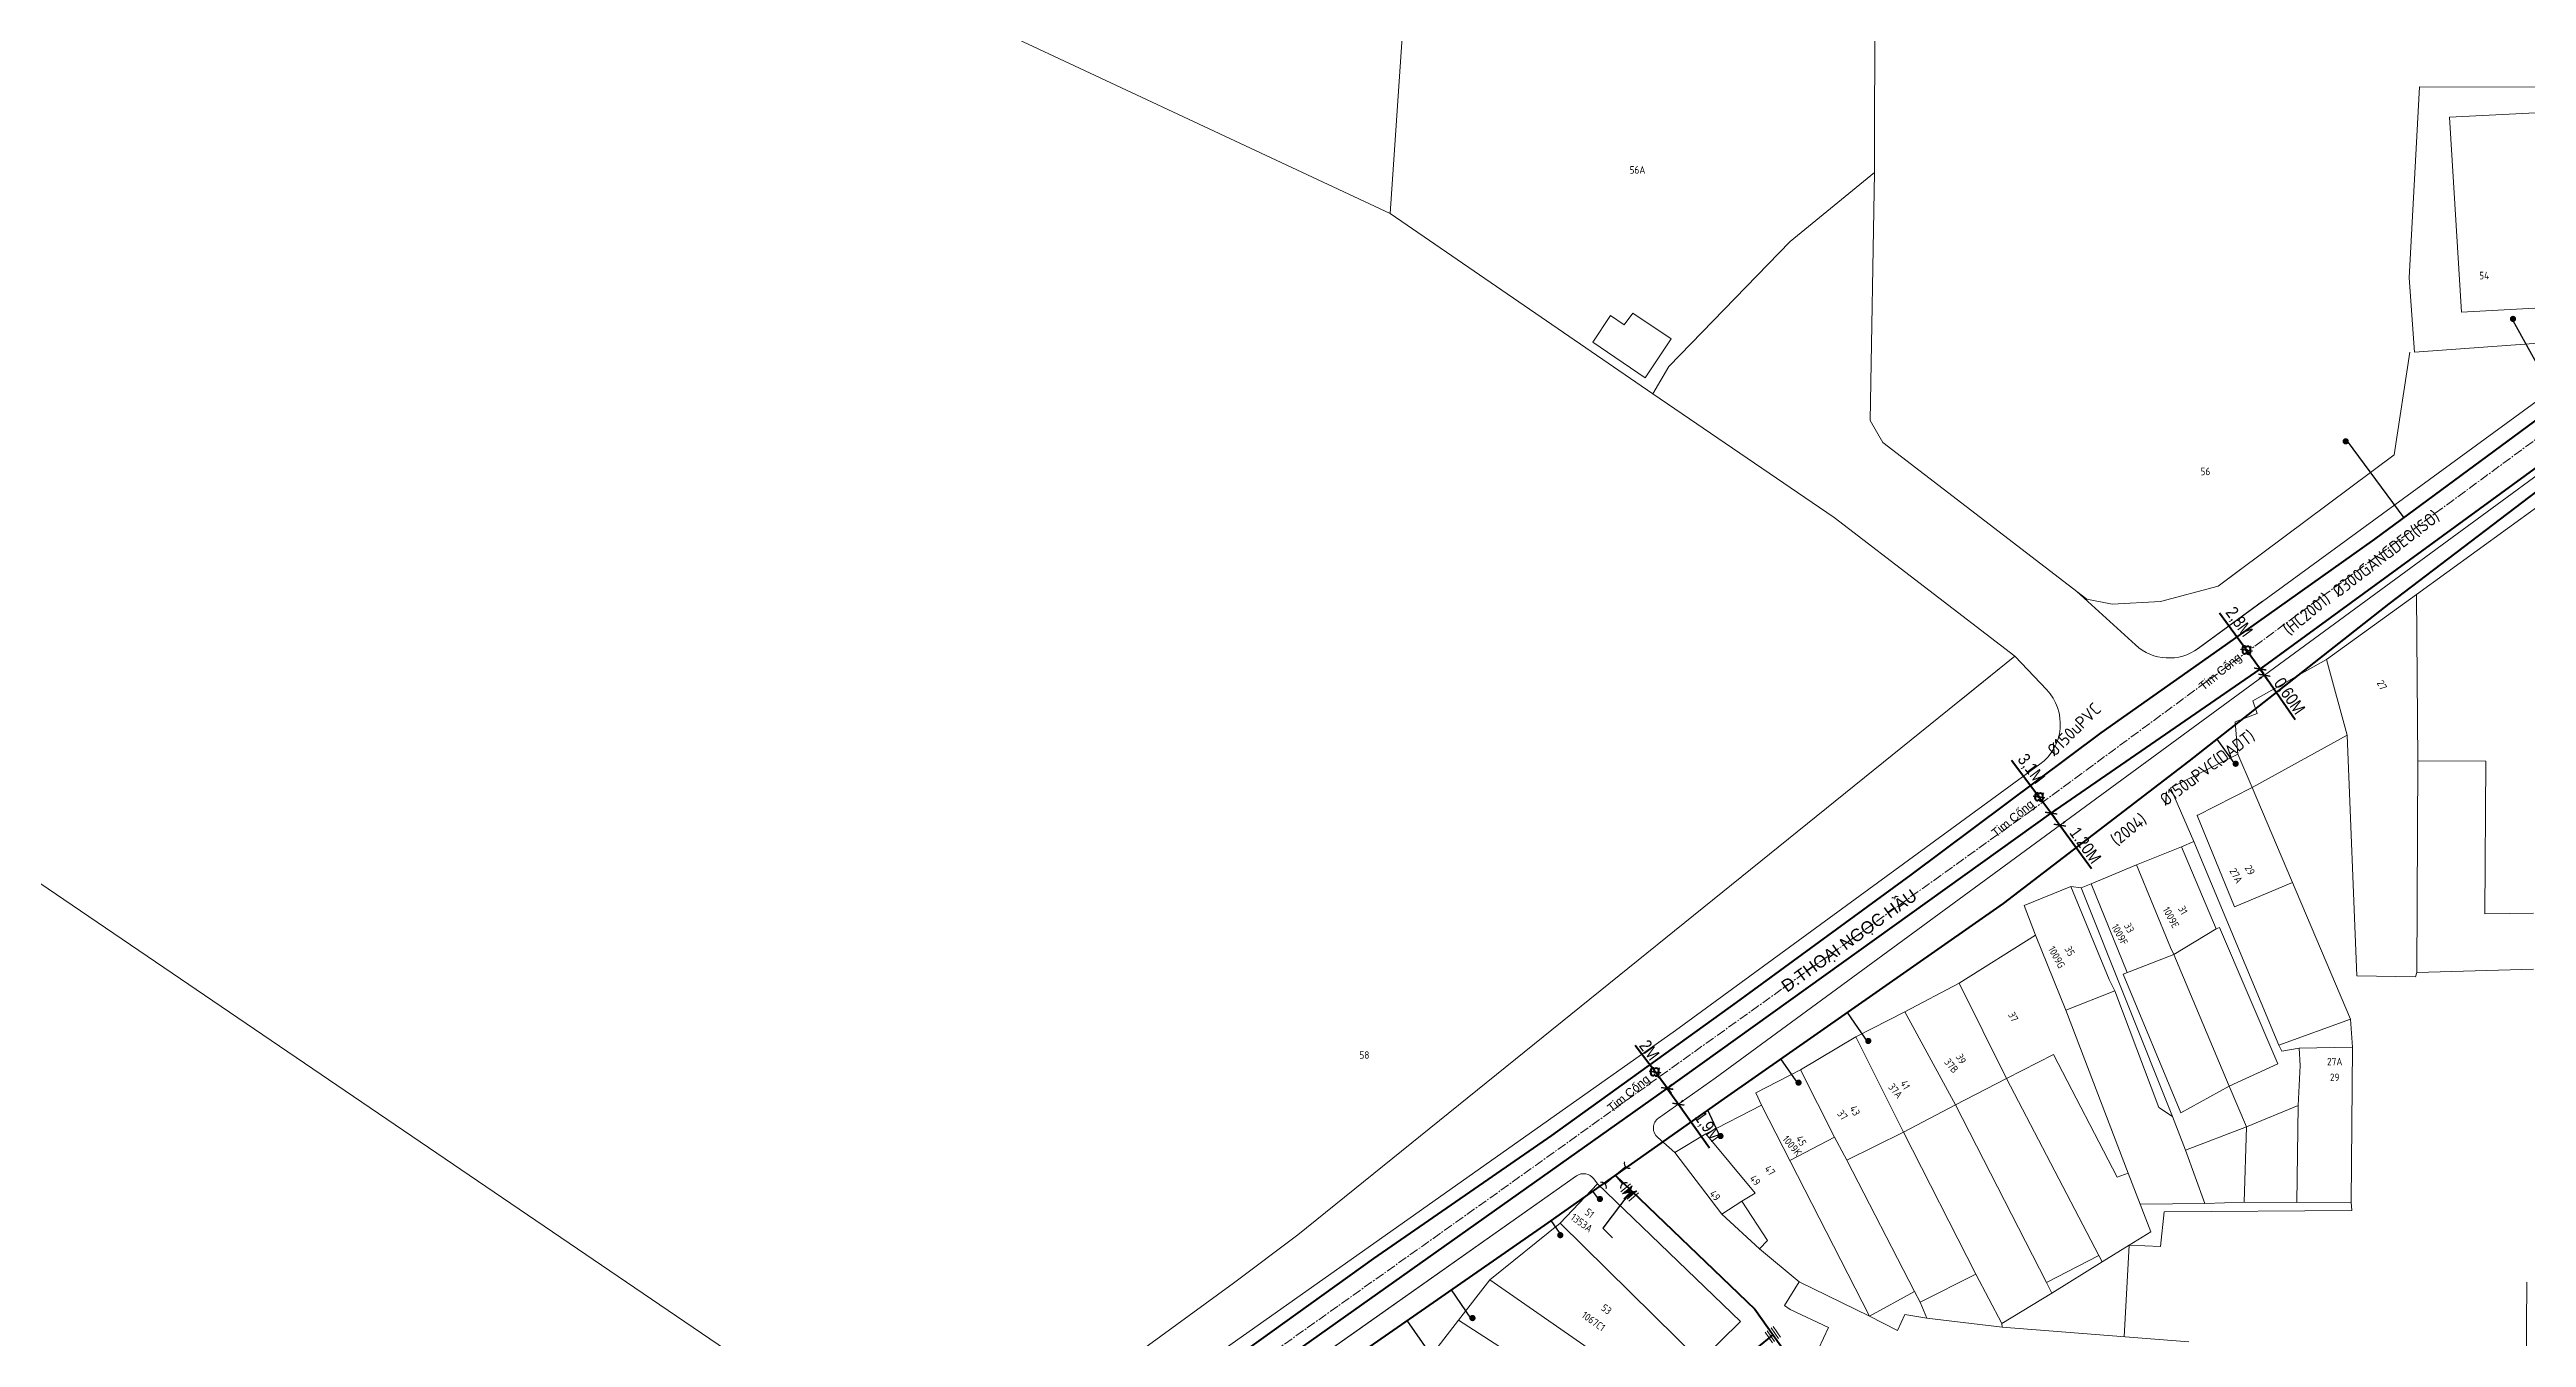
# Model space of a CAD drawing. Header units: inches. Extents: x 595615 to 1194060, y 1190840 to 2385448.
# Drawn here: x 596772.9 to 596971.9, y 1192600.9 to 1192704.4 of the extents above; entities that cross this region are included whole.
import ezdxf
from ezdxf.enums import TextEntityAlignment as Align

# ---------------------------------------------------------------- set-up
doc = ezdxf.new("R2010")
doc.units = ezdxf.units.IN
doc.header["$MEASUREMENT"] = 0
doc.linetypes.add('CENTER2', pattern=[1.125, 0.75, -0.125, 0.125, -0.125])
doc.layers.get('Defpoints').update_dxf_attribs({"color": 1})
for name, color, linetype, lineweight in [('Chitiet', 4, 'Continuous', 9), ('DN 100 uPVC', 4, 'Continuous', 50), ('DN 200 uPVC', 4, 'Continuous', 50), ('DN 25 PE', 40, 'Continuous', 30), ('DN 300 DI', 4, 'Continuous', 50), ('DN 50 PE', 4, 'Continuous', 50), ('NAM-CDAI', 220, 'Continuous', 25), ('Nen tim duong', 9, 'CENTER2', 0), ('Nen_HTHANH-TP', 9, 'Continuous', 0), ('Nen_SN-HTHANH-TP_new', 7, 'Continuous', 0), ('Nen_SN_HTHANH_old', 9, 'Continuous', 0), ('ONG CAP 3 (DADT)', 221, 'Continuous', 50), ('TEXT PIPE', 3, 'Continuous', 25), ('Text_GiaoThong', 142, 'Continuous', 0), ('TLK 15', 220, 'Continuous', 20), ('VAN', 7, 'Continuous', 20)]:
    doc.layers.add(name, color=color, linetype=linetype, lineweight=lineweight)
doc.layers.add('ki hieu van', color=170, linetype='Continuous')
doc.styles.add('Giao Thong', font='VAPTIMN_0.TTF', dxfattribs={"height": 1})
doc.styles.add('Sonha_QTB', font='isocp.shx', dxfattribs={"height": 0.6, "bigfont": 'bigfont.shx'})
doc.styles.add('text', font='isocp2.shx')
doc.styles.add('VNI-HC', font='VHELVCN_0.TTF')
doc.dimstyles.new('DUONG KICH THUOC', dxfattribs={"dimtxt": 1, "dimasz": 0.7, "dimexe": 0.5, "dimexo": 0.3, "dimgap": 0.2, "dimtad": 1, "dimzin": 0, "dimdsep": 46, "dimtxsty": 'VNI-HC', "dimblk": 'ARCHTICK', "dimcen": 0.09, "dimdle": 0.5, "dimclrd": 256, "dimclre": 256, "dimclrt": 256, "dimadec": 0, "dimazin": 0, "dimtfac": 1, "dimtofl": 0, "dimtmove": 0, "dimatfit": 3, "dimfxl": 1, "dimtolj": 1, "dimtzin": 0, "dimlwd": -1, "dimlwe": -1, "dimarcsym": 0})

# ---------------------------------------------------------------- blocks, each defined once
blk = doc.blocks.new('VAN')
at = {"layer": 'VAN'}
h = blk.add_hatch(color=256, dxfattribs=at)
h.paths.add_polyline_path([(0.21, -0.5), (0.49, 0), (0.21, 0.5)])
h.paths.add_polyline_path([(0.77, 0.5), (0.49, 0), (0.77, -0.5)])
at = {"layer": 'VAN', "ltscale": 100}
for p, q in [((0, 0.5), (0, -0.5)), ((0.77, -0.5), (0.21, 0.5)), ((0.21, -0.5), (0.77, 0.5)), ((0.21, 0.5), (0.21, -0.5)), ((0.77, 0.5), (0.77, -0.5)), ((0.98, 0.5), (0.98, -0.5))]:
    blk.add_line(p, q, dxfattribs=at)
blk = doc.blocks.new('TE+VAN')
at = {"layer": 'Chitiet', "ltscale": 100, "const_width": 0.1}
for points in [[(-0.35, 1.28, 0.571257), (0.35, 1.28)], [(1.1, 0.35, 0.571257), (1.1, -0.35)], [(0.35, -1.28, 0.571257), (-0.35, -1.28)]]:
    blk.add_lwpolyline(points, format="xyb", dxfattribs=at)
for points in [[(0, -1.08), (0, 1.08)], [(0.9, 0), (0, 0)]]:
    blk.add_lwpolyline(points, dxfattribs=at)
at = {"layer": 'VAN'}
blk.add_blockref('VAN', (1.3, 0), dxfattribs=at)
blk = doc.blocks.new('Kieng caunuoc')
at = {"layer": 'Chitiet', "ltscale": 100}
for p, q in [((-0.52, 0.4), (0.52, 0.4)), ((-0.52, 0.2), (0.52, 0.2)), ((-0.52, -0.2), (0.52, -0.2)), ((-0.52, -0.4), (0.52, -0.4))]:
    blk.add_line(p, q, dxfattribs=at)
blk = doc.blocks.new('TLK 15')
at = {"layer": 'TLK 15', "linetype": 'Continuous', "const_width": 0.25}
blk.add_lwpolyline([(-0.125, 0, 1), (0.125, 0, 1)], format="xyb", close=True, dxfattribs=at)
blk = doc.blocks.new('_ArchTick')
at = {"color": 0, "linetype": 'ByBlock', "const_width": 0.15}
blk.add_lwpolyline([(-0.5, -0.5), (0.5, 0.5)], dxfattribs=at)
blk = doc.blocks.new('*D102')
at = {"layer": 'Defpoints', "color": 0}
for p in [(596902.87, 1192620.87), (596902.87, 1192620.87), (596903.76, 1192619.61)]:
    blk.add_point(p, dxfattribs=at)
at = {"layer": 'DN 200 uPVC'}
for p, q in [((596903.11, 1192621.04), (596903.28, 1192621.16)), ((596902.87, 1192620.87), (596904.06, 1192619.21)), ((596903.77, 1192619.61), (596906.28, 1192616.09)), ((596904.01, 1192619.79), (596904.17, 1192619.9))]:
    blk.add_line(p, q, dxfattribs=at)
at = {"layer": 'DN 200 uPVC', "xscale": 0.7, "yscale": 0.7, "zscale": 0.7}
for p, rotation in [((596902.87, 1192620.87), 125.4741414566326), ((596903.77, 1192619.61), 305.4741414566326)]:
    blk.add_blockref('_ArchTick', p, dxfattribs=dict(at, rotation=rotation))
at = {"layer": 'DN 200 uPVC', "insert": (596906.08, 1192617.75), "char_height": 1, "attachment_point": 5, "rotation": 305.4741, "style": 'VNI-HC'}
blk.add_mtext('\\A1;1,9M', dxfattribs=at)
blk = doc.blocks.new('*D103')
at = {"layer": 'Defpoints', "color": 0}
for p in [(596933.73, 1192643.01), (596933.73, 1192643.01), (596934.43, 1192642.04)]:
    blk.add_point(p, dxfattribs=at)
at = {"layer": 'DN 200 uPVC'}
for p, q in [((596933.73, 1192643.01), (596934.73, 1192641.63)), ((596933.97, 1192643.19), (596934.14, 1192643.3)), ((596934.43, 1192642.04), (596936.96, 1192638.55)), ((596934.68, 1192642.21), (596934.84, 1192642.33))]:
    blk.add_line(p, q, dxfattribs=at)
at = {"layer": 'DN 200 uPVC', "xscale": 0.7, "yscale": 0.7, "zscale": 0.7}
for p, rotation in [((596933.73, 1192643.01), 125.8589746410938), ((596934.43, 1192642.04), 305.8589746410938)]:
    blk.add_blockref('_ArchTick', p, dxfattribs=dict(at, rotation=rotation))
at = {"layer": 'DN 200 uPVC', "insert": (596936.48, 1192640.42), "char_height": 1, "attachment_point": 5, "rotation": 305.859, "style": 'VNI-HC'}
blk.add_mtext('\\A1;1.20M', dxfattribs=at)
blk = doc.blocks.new('*D104')
at = {"layer": 'Defpoints', "color": 0}
for p in [(596950.52, 1192654.59), (596950.52, 1192654.59), (596950.86, 1192654.1)]:
    blk.add_point(p, dxfattribs=at)
at = {"layer": 'DN 200 uPVC'}
for p, q in [((596950.27, 1192654.42), (596950.11, 1192654.3)), ((596950.62, 1192653.92), (596950.45, 1192653.81)), ((596950.52, 1192654.59), (596951.15, 1192653.69)), ((596950.86, 1192654.1), (596953.34, 1192650.53))]:
    blk.add_line(p, q, dxfattribs=at)
at = {"layer": 'DN 200 uPVC', "xscale": 0.7, "yscale": 0.7, "zscale": 0.7}
for p, rotation in [((596950.52, 1192654.59), 124.8243900689957), ((596950.86, 1192654.1), 304.8243900689957)]:
    blk.add_blockref('_ArchTick', p, dxfattribs=dict(at, rotation=rotation))
at = {"layer": 'DN 200 uPVC', "insert": (596952.89, 1192652.43), "char_height": 1, "attachment_point": 5, "rotation": 304.8244, "style": 'VNI-HC'}
blk.add_mtext('\\A1;0.60M', dxfattribs=at)
blk = doc.blocks.new('*D114')
at = {"layer": 'Defpoints', "color": 0}
for p in [(596901.87, 1192622.19), (596901.89, 1192622.2), (596902.87, 1192620.87)]:
    blk.add_point(p, dxfattribs=at)
at = {"layer": 'DN 200 uPVC'}
for p, q in [((596901.89, 1192622.2), (596900.29, 1192624.32)), ((596903.19, 1192620.48), (596901.89, 1192622.2)), ((596902.11, 1192622.37), (596902.29, 1192622.5)), ((596903.11, 1192621.05), (596903.28, 1192621.18))]:
    blk.add_line(p, q, dxfattribs=at)
at = {"layer": 'DN 200 uPVC', "xscale": 0.7, "yscale": 0.7, "zscale": 0.7}
for p, rotation in [((596901.89, 1192622.2), 127.0664091828537), ((596902.88, 1192620.88), 307.0664091828537)]:
    blk.add_blockref('_ArchTick', p, dxfattribs=dict(at, rotation=rotation))
at = {"layer": 'DN 200 uPVC', "insert": (596901.44, 1192623.96), "char_height": 1, "attachment_point": 5, "rotation": 307.0664, "style": 'VNI-HC'}
blk.add_mtext('\\A1;2M', dxfattribs=at)
blk = doc.blocks.new('*D115')
at = {"layer": 'Defpoints', "color": 0}
for p in [(596932.75, 1192644.31), (596932.75, 1192644.31), (596933.73, 1192643.01)]:
    blk.add_point(p, dxfattribs=at)
at = {"layer": 'DN 200 uPVC'}
for p, q in [((596932.75, 1192644.31), (596930.54, 1192647.25)), ((596934.03, 1192642.61), (596932.75, 1192644.31)), ((596932.99, 1192644.49), (596933.15, 1192644.61)), ((596933.97, 1192643.19), (596934.13, 1192643.31))]:
    blk.add_line(p, q, dxfattribs=at)
at = {"layer": 'DN 200 uPVC', "xscale": 0.7, "yscale": 0.7, "zscale": 0.7}
for p, rotation in [((596932.75, 1192644.31), 126.9662377148645), ((596933.73, 1192643.01), 306.9662377148645)]:
    blk.add_blockref('_ArchTick', p, dxfattribs=dict(at, rotation=rotation))
at = {"layer": 'DN 200 uPVC', "insert": (596932.07, 1192646.54), "char_height": 1, "attachment_point": 5, "rotation": 306.9662, "style": 'VNI-HC'}
blk.add_mtext('\\A1;3,1M', dxfattribs=at)
blk = doc.blocks.new('*D116')
at = {"layer": 'Defpoints', "color": 0}
for p in [(596949.42, 1192656.11), (596949.43, 1192656.11), (596950.53, 1192654.6)]:
    blk.add_point(p, dxfattribs=at)
at = {"layer": 'DN 200 uPVC'}
for p, q in [((596949.43, 1192656.11), (596947.26, 1192659.08)), ((596950.83, 1192654.19), (596949.43, 1192656.11)), ((596949.67, 1192656.28), (596949.83, 1192656.41)), ((596950.77, 1192654.77), (596950.94, 1192654.89))]:
    blk.add_line(p, q, dxfattribs=at)
at = {"layer": 'DN 200 uPVC', "xscale": 0.7, "yscale": 0.7, "zscale": 0.7}
for p, rotation in [((596949.43, 1192656.11), 126.1303006285835), ((596950.53, 1192654.6), 306.1303006285835)]:
    blk.add_blockref('_ArchTick', p, dxfattribs=dict(at, rotation=rotation))
at = {"layer": 'DN 200 uPVC', "insert": (596948.78, 1192658.35), "char_height": 1, "attachment_point": 5, "rotation": 306.1303, "style": 'VNI-HC'}
blk.add_mtext('\\A1;2,8M', dxfattribs=at)

msp = doc.modelspace()

# ---------------------------------------------------------------- linework, layer by layer
at = {"layer": 'DN 100 uPVC'}
msp.add_lwpolyline([(596898.701, 1192613.89), (596909.907, 1192603.12), (596915.913, 1192594.649), (596923.088, 1192587.142), (596921.353, 1192579.763), (596922.105, 1192578.597), (596925.765, 1192577.88), (596940.45, 1192574.763), (596955.626, 1192571.848), (596969.556, 1192569.149)], dxfattribs=at)
at = {"layer": 'DN 200 uPVC'}
for points in [[(596949.154, 1192656.164, 0.9760223), (596949.407, 1192655.874, 1.0253003), (596949.712, 1192656.1, 0.5205671), (596949.712, 1192656.1, 0.3667309), (596949.712, 1192656.1, 0.8373702), (596949.399, 1192656.364, 1.1128473)], [(596932.483, 1192644.364, 0.9760223), (596932.736, 1192644.074, 1.0253003), (596933.041, 1192644.301, 0.5205671), (596933.041, 1192644.301, 0.3667309), (596933.041, 1192644.301, 0.8373702), (596932.728, 1192644.564, 1.1128473)], [(596901.602, 1192622.248, 0.9760223), (596901.856, 1192621.958, 1.0253003), (596902.16, 1192622.184, 0.5205671), (596902.16, 1192622.184, 0.3667309), (596902.16, 1192622.184, 0.8373702), (596901.847, 1192622.448, 1.1128473)]]:
    msp.add_lwpolyline(points, format="xyb", close=True, dxfattribs=at)
at = {"layer": 'DN 25 PE'}
for p, q in [((596970.844, 1192682.62), (596974.52, 1192675.942)), ((596957.524, 1192672.903), (596962.061, 1192666.752)), ((596948.558, 1192646.855), (596947.081, 1192648.969)), ((596919.031, 1192624.566), (596917.348, 1192626.976)), ((596913.426, 1192621.217), (596912.009, 1192623.246)), ((596907.15, 1192616.921), (596906.123, 1192619.125)), ((596897.339, 1192611.986), (596896.894, 1192612.616)), ((596894.277, 1192609.201), (596893.538, 1192610.249)), ((596887.097, 1192602.411), (596885.524, 1192604.672)), ((596884.434, 1192598.678), (596881.98, 1192602.207))]:
    msp.add_line(p, q, dxfattribs=at)
at = {"layer": 'DN 300 DI'}
msp.add_lwpolyline([(596769.022, 1192518.844), (596782.3, 1192529.544), (596805.057, 1192546.785), (596805.057, 1192546.785), (596805.057, 1192546.785), (596849.742, 1192583.225), (596849.742, 1192583.225), (596849.742, 1192583.225), (596849.742, 1192583.225), (596849.742, 1192583.225), (596902.867, 1192620.869), (596902.867, 1192620.869), (596902.867, 1192620.869), (596902.867, 1192620.869), (596902.867, 1192620.869), (596933.73, 1192643.01), (596933.73, 1192643.01), (596933.73, 1192643.01), (596950.519, 1192654.589), (596950.519, 1192654.589), (597012.519, 1192699.85)], dxfattribs=at)
at = {"layer": 'DN 50 PE'}
msp.add_lwpolyline([(596911.358, 1192601.075), (596906.695, 1192597.264), (596903.361, 1192593.439)], dxfattribs=at)
at = {"layer": 'Nen tim duong'}
for p, q in [((596931.983, 1192643.106), (596981.843, 1192679.806)), ((596889.507, 1192612.691), (596931.983, 1192643.106)), ((596850.11, 1192584.67), (596889.507, 1192612.691))]:
    msp.add_line(p, q, dxfattribs=at)
at = {"layer": 'Nen_HTHANH-TP', "linetype": 'Continuous'}
for p, q in [((596919.531, 1192694.506), (596919.868, 1192835.356)), ((596882.511, 1192719.046), (596880.594, 1192691.234)), ((596880.594, 1192691.234), (596839.448, 1192710.491)), ((596880.594, 1192691.234), (596839.448, 1192710.491)), ((596963.326, 1192701.411), (596962.498, 1192686.06)), ((596973.656, 1192701.379), (596963.326, 1192701.411)), ((596965.728, 1192698.973), (596973.737, 1192699.379)), ((596966.7, 1192683.294), (596965.728, 1192698.973)), ((596912.746, 1192688.98), (596919.531, 1192694.506)), ((596919.531, 1192694.506), (596912.746, 1192688.98)), ((596919.531, 1192694.506), (596919.187, 1192674.565)), ((596919.187, 1192674.565), (596919.531, 1192694.506)), ((596901.706, 1192676.711), (596880.594, 1192691.234)), ((596901.706, 1192676.711), (596880.594, 1192691.234)), ((596903.004, 1192678.912), (596912.746, 1192688.98)), ((596912.746, 1192688.98), (596903.004, 1192678.912)), ((596962.498, 1192686.06), (596962.923, 1192680.081)), ((596896.902, 1192680.877), (596898.321, 1192683.009)), ((596898.321, 1192683.009), (596899.401, 1192682.279)), ((596899.401, 1192682.279), (596900.11, 1192683.22)), ((596900.11, 1192683.22), (596903.202, 1192681.132)), ((596975.534, 1192683.771), (596966.7, 1192683.294)), ((596901.105, 1192678.001), (596896.902, 1192680.877)), ((596903.202, 1192681.132), (596901.105, 1192678.001)), ((596975.851, 1192681.015), (596962.923, 1192680.081)), ((596901.706, 1192676.711), (596903.004, 1192678.912)), ((596903.004, 1192678.912), (596901.706, 1192676.711)), ((596962.548, 1192680.059), (596961.29, 1192671.829)), ((596901.706, 1192676.711), (596916.294, 1192666.783)), ((596901.706, 1192676.711), (596916.294, 1192666.783)), ((596919.187, 1192674.565), (596920.209, 1192672.806)), ((596920.209, 1192672.806), (596919.187, 1192674.565)), ((596920.209, 1192672.806), (596936.599, 1192660.209)), ((596936.599, 1192660.209), (596920.209, 1192672.806)), ((596961.29, 1192671.829), (596947.138, 1192661.258)), ((596916.294, 1192666.783), (596930.803, 1192655.635)), ((596916.294, 1192666.783), (596930.803, 1192655.635)), ((596963.079, 1192660.601), (596972.833, 1192667.669)), ((596942.519, 1192660.034), (596947.138, 1192661.258)), ((596947.138, 1192661.258), (596942.519, 1192660.034)), ((596947.138, 1192661.258), (596948.967, 1192662.629)), ((596936.599, 1192660.209), (596938.639, 1192659.801)), ((596938.639, 1192659.801), (596936.599, 1192660.209)), ((596938.639, 1192659.801), (596942.519, 1192660.034)), ((596942.519, 1192660.034), (596938.639, 1192659.801)), ((596950.709, 1192660.041), (596945.37, 1192656.126)), ((596963.079, 1192660.601), (596955.843, 1192655.355)), ((596963.209, 1192647.221), (596963.079, 1192660.601)), ((596930.803, 1192655.635), (596873.18, 1192609.108)), ((596930.803, 1192655.635), (596926.336, 1192652.021)), ((596955.843, 1192655.355), (596949.926, 1192652.03)), ((596955.843, 1192655.355), (596957.508, 1192649.276)), ((596950.286, 1192651.02), (596948.517, 1192650.349)), ((596949.926, 1192652.03), (596950.286, 1192651.02)), ((596948.517, 1192650.349), (596948.739, 1192647.749)), ((596957.508, 1192649.276), (596949.871, 1192645.08)), ((596957.508, 1192649.276), (596958.303, 1192629.937)), ((596844.537, 1192588.105), (596756.179, 1192648.184)), ((596932.825, 1192646.949), (596903.537, 1192625.543)), ((596948.739, 1192647.749), (596943.331, 1192645.055)), ((596948.739, 1192647.749), (596949.871, 1192645.08)), ((596963.209, 1192647.221), (596963.113, 1192630.201)), ((596963.209, 1192647.221), (596968.659, 1192647.185)), ((596968.589, 1192634.915), (596968.659, 1192647.185)), ((596943.331, 1192645.055), (596945.205, 1192640.726)), ((596945.473, 1192642.827), (596949.871, 1192645.08)), ((596949.871, 1192645.08), (596957.776, 1192626.447)), ((596948.469, 1192635.479), (596945.473, 1192642.827)), ((596944.195, 1192640.306), (596940.586, 1192638.853)), ((596945.205, 1192640.726), (596944.195, 1192640.306)), ((596944.195, 1192640.306), (596946.98, 1192633.718)), ((596952.028, 1192624.342), (596945.205, 1192640.726)), ((596935.318, 1192637.108), (596931.569, 1192635.575)), ((596935.318, 1192637.108), (596938.394, 1192629.621)), ((596936.128, 1192636.999), (596935.318, 1192637.108)), ((596936.947, 1192637.32), (596936.128, 1192636.999)), ((596943.482, 1192618.615), (596936.128, 1192636.999)), ((596940.586, 1192638.853), (596936.947, 1192637.32)), ((596936.947, 1192637.32), (596939.843, 1192630.192)), ((596940.586, 1192638.853), (596943.332, 1192632.215)), ((596948.469, 1192635.479), (596953.117, 1192637.443)), ((596931.569, 1192635.575), (596932.481, 1192633.186)), ((596972.479, 1192634.958), (596968.589, 1192634.915)), ((596926.324, 1192629.331), (596932.481, 1192633.186)), ((596932.481, 1192633.186), (596934.896, 1192627.178)), ((596943.582, 1192631.635), (596946.98, 1192633.718)), ((596946.98, 1192633.718), (596947.26, 1192633.818)), ((596947.26, 1192633.818), (596951.949, 1192622.852)), ((596939.523, 1192630.062), (596943.582, 1192631.635)), ((596943.332, 1192632.215), (596943.582, 1192631.635)), ((596943.582, 1192631.635), (596948.021, 1192621.049)), ((596921.966, 1192627.028), (596926.324, 1192629.331)), ((596930.15, 1192621.664), (596926.324, 1192629.331)), ((596938.394, 1192629.621), (596938.854, 1192628.711)), ((596939.523, 1192630.062), (596944.162, 1192618.916)), ((596963.013, 1192629.851), (596958.303, 1192629.937)), ((596963.113, 1192630.201), (596963.013, 1192629.851)), ((596963.113, 1192630.201), (596972.483, 1192630.458)), ((596921.966, 1192627.028), (596918.027, 1192625.014)), ((596926.042, 1192619.561), (596921.966, 1192627.028)), ((596938.854, 1192628.711), (596934.896, 1192627.178)), ((596934.896, 1192627.178), (596939.926, 1192614.062)), ((596938.854, 1192628.711), (596942.372, 1192619.354)), ((596903.537, 1192625.543), (596845.62, 1192584.646)), ((596903.537, 1192625.543), (596845.62, 1192584.646)), ((596913.579, 1192622.361), (596918.027, 1192625.014)), ((596918.027, 1192625.014), (596921.863, 1192617.368)), ((596957.776, 1192626.447), (596952.028, 1192624.342)), ((596957.776, 1192626.447), (596957.958, 1192624.187)), ((596933.908, 1192623.597), (596930.15, 1192621.664)), ((596939.026, 1192613.751), (596933.908, 1192623.597)), ((596952.268, 1192623.882), (596952.028, 1192624.342)), ((596953.658, 1192624.103), (596952.268, 1192623.882)), ((596953.658, 1192624.103), (596957.958, 1192624.187)), ((596953.739, 1192622.723), (596953.658, 1192624.103)), ((596957.958, 1192624.187), (596957.848, 1192611.727)), ((596906.72, 1192621.695), (596906.72, 1192621.695)), ((596910.001, 1192620.508), (596913.579, 1192622.361)), ((596913.579, 1192622.361), (596916.324, 1192616.963)), ((596926.042, 1192619.561), (596930.15, 1192621.664)), ((596937.551, 1192607.45), (596930.15, 1192621.664)), ((596948.021, 1192621.049), (596944.162, 1192618.916)), ((596948.021, 1192621.049), (596951.949, 1192622.852)), ((596949.423, 1192617.79), (596948.021, 1192621.049)), ((596953.739, 1192622.723), (596953.582, 1192619.493)), ((596905.964, 1192617.215), (596910.452, 1192619.528)), ((596910.452, 1192619.528), (596910.001, 1192620.508)), ((596910.452, 1192619.528), (596919.135, 1192602.555)), ((596921.863, 1192617.368), (596926.042, 1192619.561)), ((596933.343, 1192605.277), (596926.042, 1192619.561)), ((596943.482, 1192618.615), (596942.372, 1192619.354)), ((596953.582, 1192619.493), (596949.423, 1192617.79)), ((596953.582, 1192619.493), (596953.478, 1192611.713)), ((596903.485, 1192615.733), (596905.964, 1192617.215)), ((596909.927, 1192612.458), (596905.964, 1192617.215)), ((596917.295, 1192615.104), (596921.863, 1192617.368)), ((596921.863, 1192617.368), (596927.673, 1192605.942)), ((596944.535, 1192615.906), (596943.482, 1192618.615)), ((596944.535, 1192615.906), (596949.423, 1192617.79)), ((596949.228, 1192611.72), (596949.423, 1192617.79)), ((596903.485, 1192615.733), (596907.249, 1192610.766)), ((596916.324, 1192616.963), (596912.735, 1192615.07)), ((596916.324, 1192616.963), (596917.295, 1192615.104)), ((596917.295, 1192615.104), (596922.734, 1192604.538)), ((596946.078, 1192611.617), (596944.535, 1192615.906)), ((596895.581, 1192613.839), (596846.914, 1192579.517)), ((596894.259, 1192610.055), (596897.257, 1192613.198)), ((596897.257, 1192613.198), (596908.766, 1192602.137)), ((596939.926, 1192614.062), (596939.026, 1192613.751)), ((596939.926, 1192614.062), (596940.888, 1192611.573)), ((596907.249, 1192610.766), (596908.858, 1192611.817)), ((596908.858, 1192611.817), (596909.927, 1192612.458)), ((596908.858, 1192611.817), (596910.941, 1192608.649)), ((596940.888, 1192611.573), (596946.078, 1192611.617)), ((596940.888, 1192611.573), (596941.74, 1192609.344)), ((596942.799, 1192610.944), (596957.879, 1192611.067)), ((596949.228, 1192611.72), (596946.078, 1192611.617)), ((596953.478, 1192611.713), (596949.228, 1192611.72)), ((596957.848, 1192611.727), (596953.478, 1192611.713)), ((596957.879, 1192611.067), (596957.848, 1192611.727)), ((596873.18, 1192609.108), (596868.003, 1192605.214)), ((596894.259, 1192610.055), (596888.623, 1192605.481)), ((596905.528, 1192598.934), (596894.259, 1192610.055)), ((596907.249, 1192610.766), (596910.281, 1192607.988)), ((596941.74, 1192609.344), (596939.991, 1192608.282)), ((596942.511, 1192608.154), (596942.799, 1192610.944)), ((596910.941, 1192608.649), (596910.281, 1192607.988)), ((596910.281, 1192607.988), (596913.463, 1192605.331)), ((596937.551, 1192607.45), (596933.343, 1192605.277)), ((596937.822, 1192606.92), (596937.551, 1192607.45)), ((596939.991, 1192608.282), (596937.822, 1192606.92)), ((596939.991, 1192608.282), (596939.607, 1192600.912)), ((596939.991, 1192608.282), (596942.511, 1192608.154)), ((596868.003, 1192605.214), (596844.537, 1192588.105)), ((596886.106, 1192602.239), (596888.623, 1192605.481)), ((596888.623, 1192605.481), (596902.761, 1192595.662)), ((596913.463, 1192605.331), (596912.295, 1192603.41)), ((596913.463, 1192605.331), (596919.135, 1192602.555)), ((596923.195, 1192603.699), (596927.673, 1192605.942)), ((596927.673, 1192605.942), (596929.766, 1192601.984)), ((596933.784, 1192604.427), (596933.343, 1192605.277)), ((596937.822, 1192606.92), (596933.784, 1192604.427)), ((596971.953, 1192605.288), (596971.899, 1192598.258)), ((596912.295, 1192603.41), (596912.765, 1192603.1)), ((596912.765, 1192603.1), (596915.846, 1192601.643)), ((596922.734, 1192604.538), (596919.135, 1192602.555)), ((596922.734, 1192604.538), (596923.195, 1192603.699)), ((596923.195, 1192603.699), (596923.726, 1192602.409)), ((596929.766, 1192601.984), (596933.784, 1192604.427)), ((596886.106, 1192602.239), (596883.019, 1192598.246)), ((596886.106, 1192602.239), (596901.154, 1192592.541)), ((596908.766, 1192602.137), (596905.528, 1192598.934)), ((596915.846, 1192601.643), (596915.028, 1192599.932)), ((596921.386, 1192601.417), (596919.135, 1192602.555)), ((596921.955, 1192602.688), (596921.386, 1192601.417)), ((596923.726, 1192602.409), (596921.955, 1192602.688)), ((596929.786, 1192601.684), (596923.726, 1192602.409)), ((596929.766, 1192601.984), (596929.786, 1192601.684)), ((596944.797, 1192600.506), (596929.786, 1192601.684))]:
    msp.add_line(p, q, dxfattribs=at)
for points in [[(597017.522, 1192694.105), (597017.31, 1192700.927, 0.603833), (597015.718, 1192701.702), (596906.72, 1192621.695)], [(596975.851, 1192681.015), (596976.455, 1192679.918, -0.3771792), (596976.169, 1192678.629), (596945.553, 1192656.252, -0.3571519), (596940.493, 1192656.53), (596935.801, 1192660.823)], [(596930.803, 1192655.635), (596933.367, 1192652.931, -0.4521308), (596932.825, 1192646.949), (596903.537, 1192625.543)], [(596903.485, 1192615.733), (596902.106, 1192616.921, -0.4879551), (596902.183, 1192618.496), (596906.72, 1192621.695)], [(596897.257, 1192613.198), (596896.974, 1192613.598, 0.4142136), (596895.581, 1192613.839), (596846.914, 1192579.517)]]:
    msp.add_lwpolyline(points, format="xyb", dxfattribs=at)
msp.add_point((596945.473, 1192642.827), dxfattribs=at)
at = {"layer": 'ONG CAP 3 (DADT)'}
for points in [[(596701.615, 1192451.078), (596704.546, 1192450.812), (596705.787, 1192452.672), (596718.166, 1192465.762), (596724.781, 1192472.149), (596735.766, 1192482.012), (596751.45, 1192497.665), (596761.731, 1192507.289), (596776.075, 1192520.719), (596795.232, 1192534.687), (596816.337, 1192551.762), (596835.116, 1192568.139), (596865.837, 1192590.983), (596893.028, 1192609.89), (596907.465, 1192620.071), (596929.902, 1192635.746), (596944.814, 1192647.181), (596960.88, 1192659.85), (596975.802, 1192671.189), (597003.46, 1192691.243), (597038.995, 1192715.928)], [(596976.254, 1192677.221), (596959.722, 1192665.026), (596947.721, 1192656.505), (596937.728, 1192649.474), (596922.438, 1192638.049), (596908.407, 1192627.792), (596893.562, 1192617.088), (596879.257, 1192607.189), (596863.961, 1192596.214), (596847.679, 1192584.604), (596840.48, 1192579.02), (596823.563, 1192565.798), (596808.546, 1192553.837), (596795.051, 1192543.039), (596783.622, 1192533.944), (596772.378, 1192524.852)]]:
    msp.add_lwpolyline(points, dxfattribs=at)

# ---------------------------------------------------------------- block references
at = {"layer": 'Chitiet'}
for name, p, rotation in [('TE+VAN', (596898.701, 1192613.89), 310.0967847954912), ('Kieng caunuoc', (596911.358, 1192601.075), 305.3329787081029)]:
    msp.add_blockref(name, p, dxfattribs=dict(at, rotation=rotation))
at = {"layer": 'DN 200 uPVC', "xscale": 0.48, "yscale": 0.48, "zscale": 0.48, "rotation": 359.9999999934133}
for p in [(596949.424, 1192656.108), (596932.753, 1192644.308), (596901.872, 1192622.192)]:
    msp.add_blockref('TLK 15', p, dxfattribs=at)
at = {"layer": 'DN 200 uPVC', "xscale": 0.4799999999813735, "yscale": 0.4799999999813735, "zscale": 0.48}
for p in [(596949.424, 1192656.108), (596932.753, 1192644.308), (596901.872, 1192622.192)]:
    msp.add_blockref('TLK 15', p, dxfattribs=at)
at = {"layer": 'TLK 15', "rotation": 359.9999999934133}
for p in [(596970.844, 1192682.745), (596957.399, 1192672.903), (596948.558, 1192646.98), (596919.031, 1192624.691), (596913.426, 1192621.342), (596907.15, 1192617.046), (596897.464, 1192611.986), (596894.277, 1192609.076), (596887.222, 1192602.411)]:
    msp.add_blockref('TLK 15', p, dxfattribs=at)
at = {"layer": 'TLK 15'}
for p in [(596970.844, 1192682.745), (596957.399, 1192672.903), (596948.558, 1192646.98), (596919.031, 1192624.691), (596913.426, 1192621.342), (596907.15, 1192617.046), (596897.464, 1192611.986), (596894.277, 1192609.076), (596887.222, 1192602.411)]:
    msp.add_blockref('TLK 15', p, dxfattribs=at)

# ---------------------------------------------------------------- texts
at = {"layer": 'NAM-CDAI', "style": 'text'}
for s, rotation, p in [('(HC2001)', 39.55607, (596952.886, 1192657.238)), ('(2004)', 38.81365, (596939.027, 1192640.302))]:
    msp.add_text(s, height=1, rotation=rotation, dxfattribs=at).set_placement(p)
at = {"layer": 'Nen_SN-HTHANH-TP_new', "style": 'Sonha_QTB'}
for s, rotation, p in [('56A', 0.04623, (596900.482, 1192694.728)), ('54', 0.04623, (596968.529, 1192686.235)), ('56', 0.04623, (596946.125, 1192670.48)), ('27', 298.89659, (596960.312, 1192653.302)), ('29', 298.89659, (596949.704, 1192638.432)), ('31', 298.89659, (596944.32, 1192635.204)), ('33', 298.89659, (596939.995, 1192633.785)), ('35', 298.89659, (596935.223, 1192631.919)), ('37', 298.89659, (596930.678, 1192626.628)), ('58', 0.04623, (596878.535, 1192623.563)), ('39', 298.89659, (596926.482, 1192623.25)), ('27A', 0.04623, (596956.518, 1192623.03)), ('41', 298.89659, (596922.008, 1192621.161)), ('43', 298.89659, (596917.956, 1192619.086)), ('45', 298.89659, (596913.647, 1192616.662)), ('47', 309.90404, (596911.124, 1192614.276)), ('51', 323.22491, (596896.63, 1192610.84)), ('49', 309.90404, (596906.714, 1192612.262)), ('53', 323.22491, (596897.989, 1192603.118))]:
    msp.add_text(s, height=0.6, rotation=rotation, dxfattribs=at).set_placement(p, align=Align.MIDDLE)
at = {"layer": 'Nen_SN_HTHANH_old', "style": 'Sonha_QTB'}
for s, rotation, p in [('27A', 298.89659, (596948.593, 1192637.981)), ('1009E', 298.89659, (596943.353, 1192634.62)), ('1009F', 298.89659, (596939.241, 1192633.24)), ('1009G', 298.89659, (596934.171, 1192631.426)), ('37B', 309.90404, (596925.709, 1192622.697)), ('37A', 309.90404, (596921.22, 1192620.68)), ('29', 0.04623, (596956.518, 1192621.768)), ('37', 309.90404, (596916.959, 1192618.729)), ('1009K', 309.90404, (596912.908, 1192616.261)), ('49', 309.90404, (596909.938, 1192613.486)), ('1353A', 324.51581, (596896, 1192610.065)), ('1067C1', 324.51581, (596896.948, 1192602.154))]:
    msp.add_text(s, height=0.6, rotation=rotation, dxfattribs=at).set_placement(p, align=Align.MIDDLE)
at = {"layer": 'TEXT PIPE', "style": 'text'}
for s, rotation, p in [('%%c300GANGDEO(ISO)', 37.60306, (596956.827, 1192660.315)), ('%%c150uPVC', 44.71671, (596934.02, 1192647.513)), ('%%c150uPVC(DADT)', 36.86063, (596942.95, 1192643.548))]:
    msp.add_text(s, height=1, rotation=rotation, dxfattribs=at).set_placement(p)
at = {"layer": 'Text_GiaoThong', "linetype": 'Continuous', "style": 'Giao Thong'}
for s, height, rotation, p in [('Tim Coáng', 0.7, 39.52849, (596947.353, 1192654.34)), ('Tim Coáng', 0.7, 39.52849, (596930.682, 1192642.541)), ('Ñ.THOAÏI NGOÏC HAÀU', 1, 35.74342, (596917.464, 1192632.793)), ('Tim Coáng', 0.7, 39.52849, (596899.802, 1192620.424))]:
    msp.add_text(s, height=height, rotation=rotation, dxfattribs=at).set_placement(p, align=Align.MIDDLE)

# ---------------------------------------------------------------- dimensions: what is measured, and where the dimension line sits
at = {"layer": 'DN 200 uPVC'}
for p1, p2, distance, text, picture, middle in [((596950.528, 1192654.595), (596949.424, 1192656.108), -0.004, '2,8M', '*D116', (596948.782, 1192658.347)), ((596933.73, 1192643.01), (596932.753, 1192644.308), 0, '3,1M', '*D115', (596932.072, 1192646.539)), ((596902.87, 1192620.871), (596901.872, 1192622.192), -0.018, '2M', '*D114', (596901.435, 1192623.962))]:
    dim = msp.add_aligned_dim(p1=p1, p2=p2, distance=distance, text=text, dimstyle='DUONG KICH THUOC', override={"dimpost": 'M'}, dxfattribs=at)
    dim.commit()
    dim.dimension.update_dxf_attribs({"geometry": picture, "text_midpoint": middle})
for base, p1, p2, angle, picture, middle in [((596950.519, 1192654.589), (596950.862, 1192654.096), (596950.519, 1192654.589), 124.82439, '*D104', (596952.302, 1192652.025)), ((596933.73, 1192643.01), (596934.433, 1192642.037), (596933.73, 1192643.01), 125.85897, '*D103', (596935.9, 1192640.008))]:
    dim = msp.add_linear_dim(base=base, p1=p1, p2=p2, angle=angle, dimstyle='DUONG KICH THUOC', override={"dimpost": 'M'}, dxfattribs=at)
    dim.commit()
    dim.dimension.update_dxf_attribs({"geometry": picture, "text_midpoint": middle, "dimtype": 161})
dim = msp.add_linear_dim(base=(596902.87, 1192620.871), p1=(596903.765, 1192619.611), p2=(596902.868, 1192620.869), angle=125.47414, text='1,9M', dimstyle='DUONG KICH THUOC', override={"dimpost": 'M'}, dxfattribs=at)
dim.commit()
dim.dimension.update_dxf_attribs({"geometry": '*D102', "text_midpoint": (596905.426, 1192617.284), "dimtype": 161})

# ---------------------------------------------------------------- leaders
at = {"layer": 'ki hieu van'}
msp.add_leader([(596899.857, 1192612.517), (596897.685, 1192609.627), (596898.468, 1192608.853)], dimstyle='DUONG KICH THUOC', override={"dimgap": 0.2, "dimtad": 0}, dxfattribs=at)

doc.saveas('drawing.dxf')
